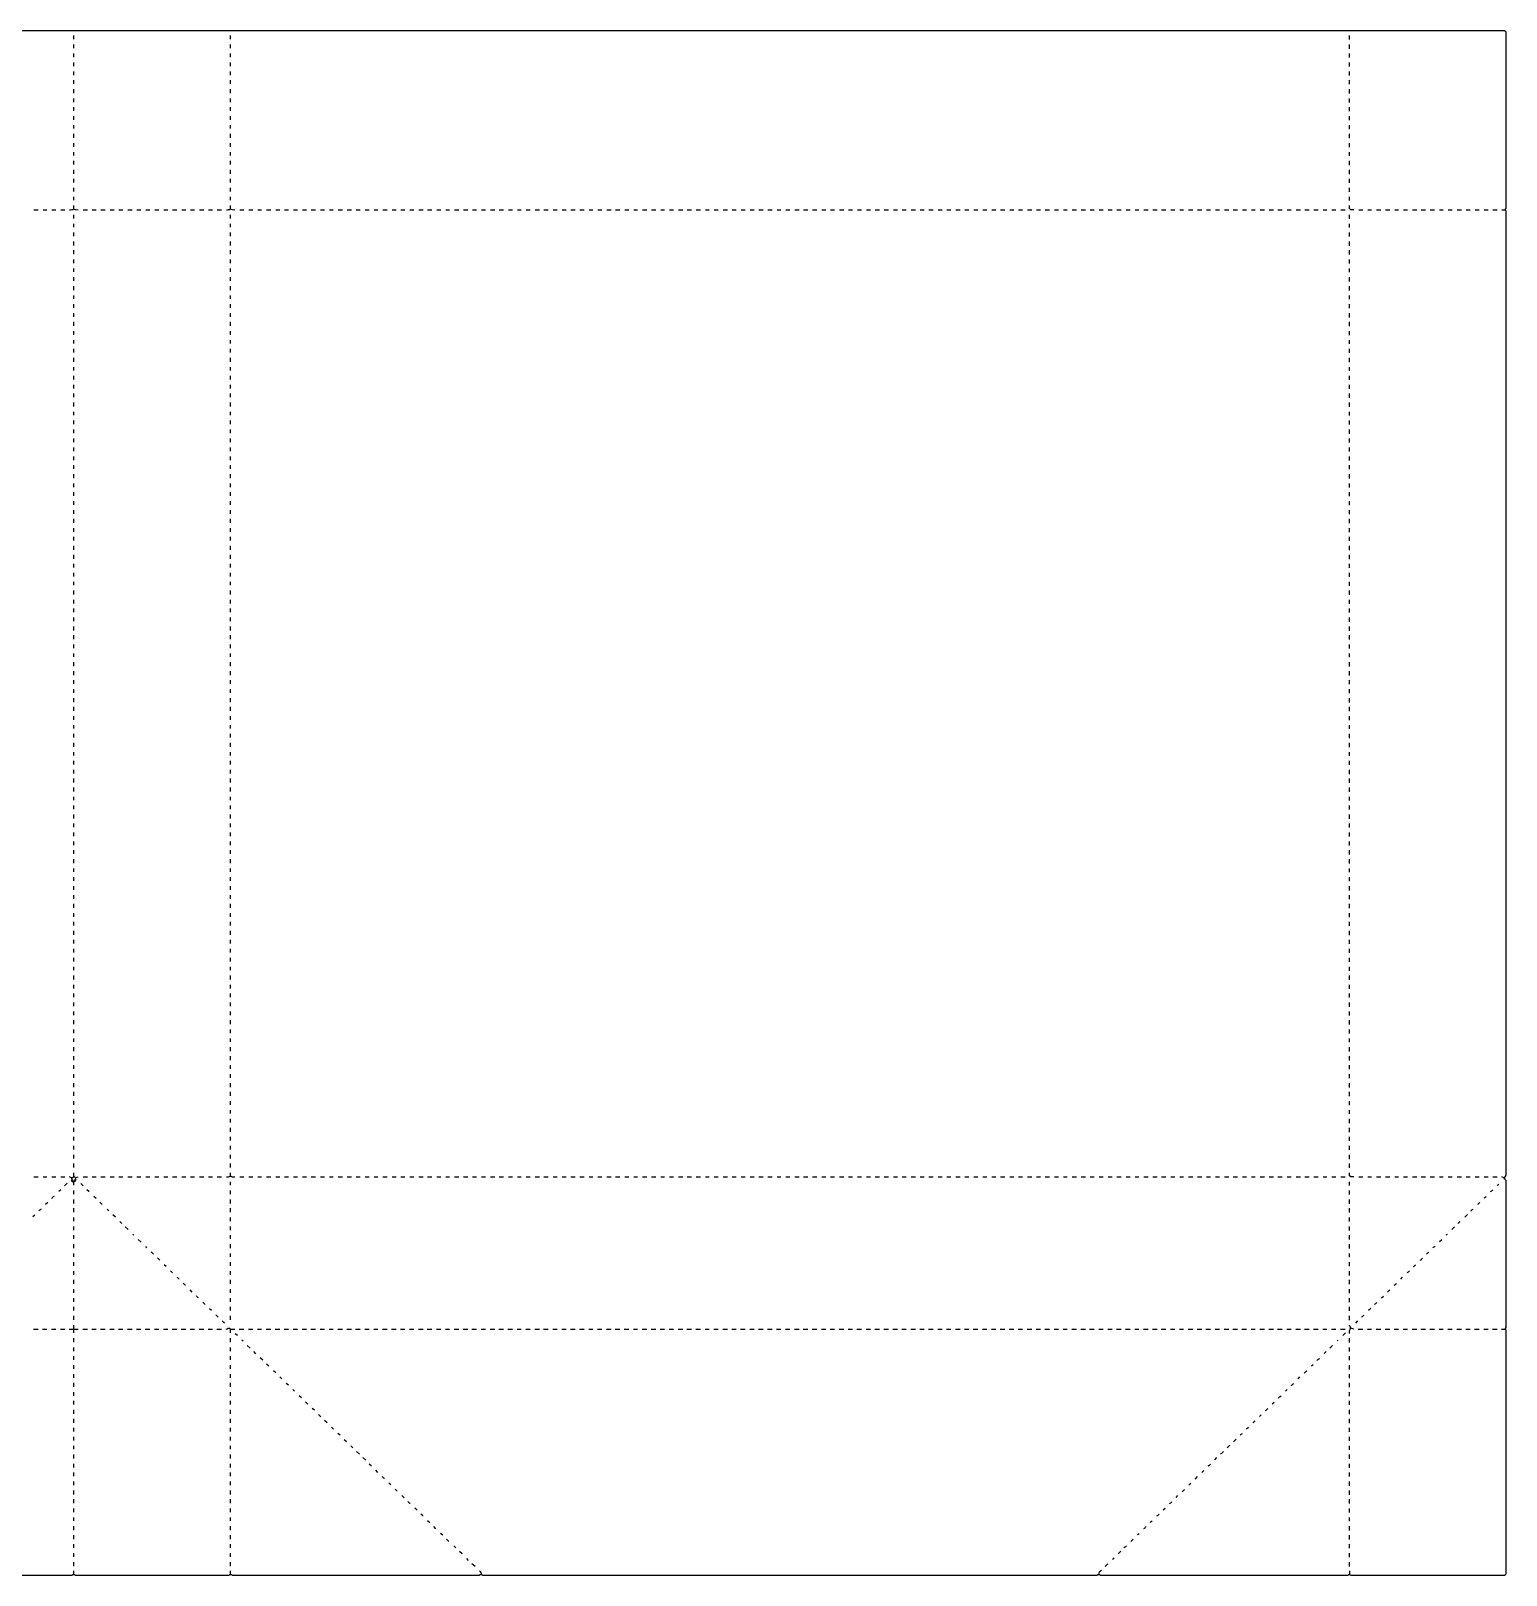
# Model space of a CAD drawing. Extents: x 898 to 8693, y 473 to 4548.
# Drawn here: x 4800 to 8693, y 473 to 4548 of the extents above; entities that cross this region are included whole.
import ezdxf

# ---------------------------------------------------------------- set-up
doc = ezdxf.new("R2010")
doc.units = 0
doc.layers.get('0').update_dxf_attribs({"linetype": 'CONTINUOUS'})

msp = doc.modelspace()

# ---------------------------------------------------------------- linework, layer by layer
at = {"color": 7, "linetype": 'CONTINUOUS'}
for points in [[(8687, 1518), (8689, 1520), (8689, 1521), (8693, 1528), (8693, 4072, -0.120666), (8691, 4076, -0.120666), (8693, 4080), (8693, 4545), (8689, 4548), (901, 4548)], [(4902, 4076, 0.137217), (4913, 4078), (4913.9, 4077.8), (4917, 4076.4), (4925, 4076)], [(5316, 4076, 0.137217), (5327, 4078), (5327.9, 4077.8), (5331.1, 4076.4), (5338, 4076)], [(4909, 1521, -0.126966), (4902, 1524)], [(4908, 1513), (4908, 1515), (4909, 1516, -0.265564), (4909, 1521), (4913, 1525), (4913, 1535)], [(5316, 1524, 0.137217), (5327, 1526), (5327.9, 1525.8), (5331.1, 1524.4), (5338, 1524)], [(8280, 484), (8280, 475), (8283, 473), (8689, 473), (8692.3, 475.9), (8693, 477), (8693, 1119), (8691.8, 1120.9), (8691, 1122, -0.120666), (8693, 1126), (8693, 1514), (8691.8, 1515.9, 0.095372), (8689, 1520)], [(8689, 1521, -0.126966), (8682, 1524)], [(4855, 1467, -0.071068), (4862, 1473)], [(8635, 1468, -0.083767), (8640, 1472)], [(8652, 1485, 0.108348), (8658, 1490)], [(8669, 1501, -0.083767), (8674, 1505)], [(4821, 1434, -0.071068), (4828, 1440)], [(8600, 1434, -0.087559), (8606, 1439)], [(8618, 1452, 0.108348), (8624, 1457)], [(8566, 1401, -0.087559), (8572, 1406)], [(8466, 1304, 0.108348), (8472, 1309)], [(8483, 1320, -0.087559), (8489, 1325)], [(8500, 1337, 0.108348), (8506, 1342)], [(8432, 1271, 0.108348), (8438, 1276)], [(8449, 1287, -0.087559), (8455, 1292)], [(8398, 1238, 0.108348), (8404, 1243)], [(5242, 1205, -0.183481), (5237, 1210)], [(8346, 1187, -0.087559), (8352, 1192)], [(8312, 1154, -0.087559), (8318, 1159)], [(5315, 1122, 0.085094), (5321, 1125), (5324, 1125), (5327, 1122), (5338, 1122)], [(8280, 1111, -0.211587), (8283, 1125), (8282.2, 1127.1, -0.079845), (8280, 1133)], [(8291, 1122), (8288.9, 1122.8, 0.079845), (8283, 1125)], [(8247, 1091, -0.184026), (8250, 1093)], [(8194, 1039, -0.071068), (8201, 1045)], [(8126, 973, -0.071068), (8133, 979)], [(8160, 1006, -0.071068), (8167, 1012)], [(8092, 940, -0.071068), (8099, 946)], [(8058, 907, -0.071068), (8065, 913)], [(8025, 875, -0.087559), (8031, 880)], [(7991, 842, -0.087559), (7997, 847)], [(7939, 792), (7941.1, 793.8, 0.071874), (7947, 799)], [(7907, 761, 0.108348), (7913, 766)], [(7838, 693, -0.071068), (7845, 699)], [(7805, 662, 0.108348), (7811, 667)], [(7754, 612, -0.083767), (7759, 616)], [(7771, 629, 0.108348), (7777, 634)], [(7720, 579, -0.083767), (7725, 583)], [(7737, 596, 0.108348), (7743, 601)], [(7685, 545, -0.087559), (7691, 550)], [(7654, 515, 0.150937), (7659, 519)], [(3838, 475, -0.120666), (3842, 473), (4496, 473, -0.120666), (4500, 475, -0.120666), (4504, 473), (4909, 473, -0.120666), (4913, 475, -0.120666), (4917, 473), (5323, 473, -0.120666), (5327, 475, -0.120666), (5331, 473), (5984, 473, -0.120666), (5988, 475)], [(5984, 484, -0.265463), (5988, 475, -0.120666), (5992, 473), (7614, 473, -0.120666), (7618, 475, -0.214512), (7625, 486)], [(7618, 475, -0.120666), (7622, 473), (8276, 473, -0.120666), (8280, 475)]]:
    msp.add_lwpolyline(points, format="xyb", dxfattribs=at)
for points in [[(4913, 4526), (4913, 4536)], [(5327, 4526), (5327, 4536)], [(8280, 4525), (8280, 4536)], [(4913, 4502), (4913, 4512)], [(4913, 4479), (4913, 4488)], [(5327, 4502), (5327, 4512)], [(5327, 4479), (5327, 4488)], [(8280, 4501), (8280, 4512)], [(8280, 4478), (8280, 4488)], [(4913, 4455), (4913, 4465)], [(5327, 4455), (5327, 4465)], [(8280, 4454), (8280, 4465)], [(4913, 4431), (4913, 4441)], [(4913, 4408), (4913, 4418)], [(5327, 4431), (5327, 4441)], [(5327, 4408), (5327, 4418)], [(8280, 4430), (8280, 4441)], [(8280, 4407), (8280, 4418)], [(4913, 4384), (4913, 4394)], [(4913, 4360), (4913, 4370)], [(5327, 4384), (5327, 4394)], [(5327, 4360), (5327, 4370)], [(8280, 4383), (8280, 4394)], [(8280, 4359), (8280, 4370)], [(4913, 4337), (4913, 4347)], [(4913, 4313), (4913, 4323)], [(5327, 4337), (5327, 4347)], [(5327, 4313), (5327, 4323)], [(8280, 4336), (8280, 4347)], [(8280, 4312), (8280, 4323)], [(4913, 4290), (4913, 4299)], [(5327, 4290), (5327, 4299)], [(8280, 4289), (8280, 4299)], [(4913, 4266), (4913, 4276)], [(4913, 4242), (4913, 4252)], [(5327, 4266), (5327, 4276)], [(5327, 4242), (5327, 4252)], [(8280, 4265), (8280, 4276)], [(8280, 4241), (8280, 4252)], [(4913, 4219), (4913, 4228)], [(4913, 4195), (4913, 4205)], [(5327, 4219), (5327, 4228)], [(5327, 4195), (5327, 4205)], [(8280, 4218), (8280, 4228)], [(8280, 4194), (8280, 4205)], [(4913, 4171), (4913, 4181)], [(4913, 4148), (4913, 4158)], [(5327, 4171), (5327, 4181)], [(5327, 4148), (5327, 4158)], [(8280, 4170), (8280, 4181)], [(8280, 4147), (8280, 4158)], [(4913, 4124), (4913, 4134)], [(5327, 4124), (5327, 4134)], [(8280, 4123), (8280, 4134)], [(4808, 4076), (4819, 4076)], [(4832, 4076), (4842, 4076)], [(4855, 4076), (4866, 4076)], [(4879, 4076), (4890, 4076)], [(4913, 4101), (4913, 4110)], [(4913, 4078), (4913, 4087)], [(4938, 4076), (4949, 4076)], [(4962, 4076), (4972, 4076)], [(4985, 4076), (4996, 4076)], [(5009, 4076), (5020, 4076)], [(5032, 4076), (5043, 4076)], [(5056, 4076), (5067, 4076)], [(5080, 4076), (5090, 4076)], [(5103, 4076), (5114, 4076)], [(5127, 4076), (5138, 4076)], [(5151, 4076), (5161, 4076)], [(5174, 4076), (5185, 4076)], [(5198, 4076), (5209, 4076)], [(5221, 4076), (5232, 4076)], [(5245, 4076), (5256, 4076)], [(5269, 4076), (5279, 4076)], [(5292, 4076), (5303, 4076)], [(5327, 4101), (5327, 4110)], [(5327, 4078), (5327, 4087)], [(5351, 4076), (5362, 4076)], [(5375, 4076), (5386, 4076)], [(5399, 4076), (5409, 4076)], [(5422, 4076), (5433, 4076)], [(5446, 4076), (5457, 4076)], [(5469, 4076), (5480, 4076)], [(5493, 4076), (5504, 4076)], [(5517, 4076), (5527, 4076)], [(5540, 4076), (5551, 4076)], [(5564, 4076), (5575, 4076)], [(5588, 4076), (5598, 4076)], [(5611, 4076), (5622, 4076)], [(5635, 4076), (5646, 4076)], [(5658, 4076), (5669, 4076)], [(5682, 4076), (5693, 4076)], [(5706, 4076), (5716, 4076)], [(5729, 4076), (5740, 4076)], [(5753, 4076), (5764, 4076)], [(5776, 4076), (5787, 4076)], [(5800, 4076), (5811, 4076)], [(5824, 4076), (5835, 4076)], [(5847, 4076), (5858, 4076)], [(5871, 4076), (5882, 4076)], [(5895, 4076), (5905, 4076)], [(5918, 4076), (5929, 4076)], [(5942, 4076), (5953, 4076)], [(5965, 4076), (5976, 4076)], [(5989, 4076), (6000, 4076)], [(6013, 4076), (6024, 4076)], [(6036, 4076), (6047, 4076)], [(6060, 4076), (6071, 4076)], [(6084, 4076), (6094, 4076)], [(6107, 4076), (6118, 4076)], [(6131, 4076), (6142, 4076)], [(6154, 4076), (6165, 4076)], [(6178, 4076), (6189, 4076)], [(6202, 4076), (6213, 4076)], [(6225, 4076), (6236, 4076)], [(6249, 4076), (6260, 4076)], [(6273, 4076), (6283, 4076)], [(6296, 4076), (6307, 4076)], [(6320, 4076), (6331, 4076)], [(6343, 4076), (6354, 4076)], [(6367, 4076), (6378, 4076)], [(6391, 4076), (6401, 4076)], [(6414, 4076), (6425, 4076)], [(6438, 4076), (6449, 4076)], [(6462, 4076), (6472, 4076)], [(6485, 4076), (6496, 4076)], [(6509, 4076), (6520, 4076)], [(6532, 4076), (6543, 4076)], [(6556, 4076), (6567, 4076)], [(6580, 4076), (6590, 4076)], [(6603, 4076), (6614, 4076)], [(6627, 4076), (6638, 4076)], [(6651, 4076), (6661, 4076)], [(6674, 4076), (6685, 4076)], [(6698, 4076), (6709, 4076)], [(6721, 4076), (6732, 4076)], [(6745, 4076), (6756, 4076)], [(6769, 4076), (6779, 4076)], [(6792, 4076), (6803, 4076)], [(6816, 4076), (6827, 4076)], [(6839, 4076), (6850, 4076)], [(6863, 4076), (6874, 4076)], [(6887, 4076), (6898, 4076)], [(6910, 4076), (6921, 4076)], [(6934, 4076), (6945, 4076)], [(6958, 4076), (6968, 4076)], [(6981, 4076), (6992, 4076)], [(7005, 4076), (7016, 4076)], [(7028, 4076), (7039, 4076)], [(7052, 4076), (7063, 4076)], [(7076, 4076), (7087, 4076)], [(7099, 4076), (7110, 4076)], [(7123, 4076), (7134, 4076)], [(7147, 4076), (7157, 4076)], [(7170, 4076), (7181, 4076)], [(7194, 4076), (7205, 4076)], [(7217, 4076), (7228, 4076)], [(7241, 4076), (7252, 4076)], [(7265, 4076), (7275, 4076)], [(7288, 4076), (7299, 4076)], [(7312, 4076), (7323, 4076)], [(7336, 4076), (7346, 4076)], [(7359, 4076), (7370, 4076)], [(7383, 4076), (7394, 4076)], [(7406, 4076), (7417, 4076)], [(7430, 4076), (7441, 4076)], [(7454, 4076), (7464, 4076)], [(7477, 4076), (7488, 4076)], [(7501, 4076), (7512, 4076)], [(7525, 4076), (7535, 4076)], [(7548, 4076), (7559, 4076)], [(7572, 4076), (7583, 4076)], [(7595, 4076), (7606, 4076)], [(7619, 4076), (7630, 4076)], [(7643, 4076), (7653, 4076)], [(7666, 4076), (7677, 4076)], [(7690, 4076), (7701, 4076)], [(7714, 4076), (7724, 4076)], [(7737, 4076), (7748, 4076)], [(7761, 4076), (7772, 4076)], [(7784, 4076), (7795, 4076)], [(7808, 4076), (7819, 4076)], [(7832, 4076), (7842, 4076)], [(7855, 4076), (7866, 4076)], [(7879, 4076), (7890, 4076)], [(7902, 4076), (7913, 4076)], [(7926, 4076), (7937, 4076)], [(7950, 4076), (7961, 4076)], [(7973, 4076), (7984, 4076)], [(7997, 4076), (8008, 4076)], [(8021, 4076), (8031, 4076)], [(8044, 4076), (8055, 4076)], [(8068, 4076), (8079, 4076)], [(8091, 4076), (8102, 4076)], [(8115, 4076), (8126, 4076)], [(8139, 4076), (8150, 4076)], [(8162, 4076), (8173, 4076)], [(8186, 4076), (8197, 4076)], [(8210, 4076), (8220, 4076)], [(8233, 4076), (8244, 4076)], [(8257, 4076), (8268, 4076)], [(8280, 4100), (8280, 4110)], [(8291, 4076), (8283, 4076), (8280, 4079), (8280, 4087)], [(8304, 4076), (8315, 4076)], [(8328, 4076), (8338, 4076)], [(8351, 4076), (8362, 4076)], [(8375, 4076), (8386, 4076)], [(8399, 4076), (8409, 4076)], [(8422, 4076), (8433, 4076)], [(8446, 4076), (8457, 4076)], [(8469, 4076), (8480, 4076)], [(8493, 4076), (8504, 4076)], [(8517, 4076), (8527, 4076)], [(8540, 4076), (8551, 4076)], [(8564, 4076), (8575, 4076)], [(8588, 4076), (8598, 4076)], [(8611, 4076), (8622, 4076)], [(8635, 4076), (8646, 4076)], [(8658, 4076), (8669, 4076)], [(8682, 4076), (8691, 4076)], [(4913, 4053), (4913, 4063)], [(4913, 4030), (4913, 4039)], [(5327, 4053), (5327, 4063)], [(5327, 4030), (5327, 4039)], [(8280, 4052), (8280, 4063)], [(8280, 4029), (8280, 4039)], [(4913, 4006), (4913, 4016)], [(5327, 4006), (5327, 4016)], [(8280, 4005), (8280, 4016)], [(4913, 3982), (4913, 3992)], [(4913, 3959), (4913, 3969)], [(5327, 3982), (5327, 3992)], [(5327, 3959), (5327, 3969)], [(8280, 3981), (8280, 3992)], [(8280, 3958), (8280, 3969)], [(4913, 3935), (4913, 3945)], [(4913, 3912), (4913, 3921)], [(5327, 3935), (5327, 3945)], [(5327, 3912), (5327, 3921)], [(8280, 3934), (8280, 3945)], [(8280, 3911), (8280, 3921)], [(4913, 3888), (4913, 3898)], [(4913, 3864), (4913, 3874)], [(5327, 3888), (5327, 3898)], [(5327, 3864), (5327, 3874)], [(8280, 3887), (8280, 3898)], [(8280, 3863), (8280, 3874)], [(4913, 3841), (4913, 3850)], [(5327, 3841), (5327, 3850)], [(8280, 3840), (8280, 3850)], [(4913, 3817), (4913, 3827)], [(4913, 3793), (4913, 3803)], [(5327, 3817), (5327, 3827)], [(5327, 3793), (5327, 3803)], [(8280, 3816), (8280, 3827)], [(8280, 3792), (8280, 3803)], [(4913, 3770), (4913, 3780)], [(4913, 3746), (4913, 3756)], [(5327, 3770), (5327, 3780)], [(5327, 3746), (5327, 3756)], [(8280, 3769), (8280, 3780)], [(8280, 3745), (8280, 3756)], [(4913, 3723), (4913, 3732)], [(4913, 3699), (4913, 3709)], [(5327, 3723), (5327, 3732)], [(5327, 3699), (5327, 3709)], [(8280, 3722), (8280, 3732)], [(8280, 3698), (8280, 3709)], [(4913, 3675), (4913, 3685)], [(5327, 3675), (5327, 3685)], [(8280, 3674), (8280, 3685)], [(4913, 3652), (4913, 3661)], [(4913, 3628), (4913, 3638)], [(5327, 3652), (5327, 3661)], [(5327, 3628), (5327, 3638)], [(8280, 3651), (8280, 3661)], [(8280, 3627), (8280, 3638)], [(4913, 3604), (4913, 3614)], [(4913, 3581), (4913, 3591)], [(5327, 3604), (5327, 3614)], [(5327, 3581), (5327, 3591)], [(8280, 3603), (8280, 3614)], [(8280, 3580), (8280, 3591)], [(4913, 3557), (4913, 3567)], [(5327, 3557), (5327, 3567)], [(8280, 3556), (8280, 3567)], [(4913, 3534), (4913, 3543)], [(4913, 3510), (4913, 3520)], [(5327, 3534), (5327, 3543)], [(5327, 3510), (5327, 3520)], [(8280, 3533), (8280, 3543)], [(8280, 3509), (8280, 3520)], [(4913, 3486), (4913, 3496)], [(4913, 3463), (4913, 3472)], [(5327, 3486), (5327, 3496)], [(5327, 3463), (5327, 3472)], [(8280, 3485), (8280, 3496)], [(8280, 3462), (8280, 3472)], [(4913, 3439), (4913, 3449)], [(4913, 3415), (4913, 3425)], [(5327, 3439), (5327, 3449)], [(5327, 3415), (5327, 3425)], [(8280, 3438), (8280, 3449)], [(8280, 3414), (8280, 3425)], [(4913, 3392), (4913, 3402)], [(5327, 3392), (5327, 3402)], [(8280, 3391), (8280, 3402)], [(4913, 3368), (4913, 3378)], [(4913, 3344), (4913, 3354)], [(5327, 3368), (5327, 3378)], [(5327, 3344), (5327, 3354)], [(8280, 3367), (8280, 3378)], [(8280, 3343), (8280, 3354)], [(4913, 3321), (4913, 3331)], [(4913, 3297), (4913, 3307)], [(5327, 3321), (5327, 3331)], [(5327, 3297), (5327, 3307)], [(8280, 3320), (8280, 3331)], [(8280, 3296), (8280, 3307)], [(4913, 3274), (4913, 3283)], [(5327, 3274), (5327, 3283)], [(8280, 3273), (8280, 3283)], [(4913, 3250), (4913, 3260)], [(4913, 3226), (4913, 3236)], [(5327, 3250), (5327, 3260)], [(5327, 3226), (5327, 3236)], [(8280, 3249), (8280, 3260)], [(8280, 3225), (8280, 3236)], [(4913, 3203), (4913, 3213)], [(4913, 3179), (4913, 3189)], [(5327, 3203), (5327, 3213)], [(5327, 3179), (5327, 3189)], [(8280, 3202), (8280, 3213)], [(8280, 3178), (8280, 3189)], [(4913, 3155), (4913, 3165)], [(4913, 3132), (4913, 3142)], [(5327, 3155), (5327, 3165)], [(5327, 3132), (5327, 3142)], [(8280, 3154), (8280, 3165)], [(8280, 3131), (8280, 3142)], [(4913, 3108), (4913, 3118)], [(5327, 3108), (5327, 3118)], [(8280, 3107), (8280, 3118)], [(4913, 3085), (4913, 3094)], [(4913, 3061), (4913, 3071)], [(5327, 3085), (5327, 3094)], [(5327, 3061), (5327, 3071)], [(8280, 3084), (8280, 3094)], [(8280, 3060), (8280, 3071)], [(4913, 3037), (4913, 3047)], [(4913, 3014), (4913, 3024)], [(5327, 3037), (5327, 3047)], [(5327, 3014), (5327, 3024)], [(8280, 3036), (8280, 3047)], [(8280, 3013), (8280, 3024)], [(4913, 2990), (4913, 3000)], [(4913, 2966), (4913, 2976)], [(5327, 2990), (5327, 3000)], [(5327, 2966), (5327, 2976)], [(8280, 2989), (8280, 3000)], [(8280, 2965), (8280, 2976)], [(4913, 2943), (4913, 2953)], [(5327, 2943), (5327, 2953)], [(8280, 2942), (8280, 2953)], [(4913, 2919), (4913, 2929)], [(4913, 2896), (4913, 2905)], [(5327, 2919), (5327, 2929)], [(5327, 2896), (5327, 2905)], [(8280, 2918), (8280, 2929)], [(8280, 2895), (8280, 2905)], [(4913, 2872), (4913, 2882)], [(4913, 2848), (4913, 2858)], [(5327, 2872), (5327, 2882)], [(5327, 2848), (5327, 2858)], [(8280, 2871), (8280, 2882)], [(8280, 2847), (8280, 2858)], [(4913, 2825), (4913, 2835)], [(5327, 2825), (5327, 2835)], [(8280, 2824), (8280, 2835)], [(4913, 2801), (4913, 2811)], [(4913, 2777), (4913, 2787)], [(5327, 2801), (5327, 2811)], [(5327, 2777), (5327, 2787)], [(8280, 2800), (8280, 2811)], [(8280, 2776), (8280, 2787)], [(4913, 2754), (4913, 2764)], [(4913, 2730), (4913, 2740)], [(5327, 2754), (5327, 2764)], [(5327, 2730), (5327, 2740)], [(8280, 2753), (8280, 2764)], [(8280, 2729), (8280, 2740)], [(4913, 2707), (4913, 2716)], [(4913, 2683), (4913, 2693)], [(5327, 2707), (5327, 2716)], [(5327, 2683), (5327, 2693)], [(8280, 2706), (8280, 2716)], [(8280, 2682), (8280, 2693)], [(4913, 2659), (4913, 2669)], [(5327, 2659), (5327, 2669)], [(8280, 2658), (8280, 2669)], [(4913, 2636), (4913, 2645)], [(4913, 2612), (4913, 2622)], [(5327, 2636), (5327, 2645)], [(5327, 2612), (5327, 2622)], [(8280, 2635), (8280, 2645)], [(8280, 2611), (8280, 2622)], [(4913, 2588), (4913, 2598)], [(4913, 2565), (4913, 2575)], [(5327, 2588), (5327, 2598)], [(5327, 2565), (5327, 2575)], [(8280, 2587), (8280, 2598)], [(8280, 2564), (8280, 2575)], [(4913, 2541), (4913, 2551)], [(4913, 2518), (4913, 2527)], [(5327, 2541), (5327, 2551)], [(5327, 2518), (5327, 2527)], [(8280, 2540), (8280, 2551)], [(8280, 2517), (8280, 2527)], [(4913, 2494), (4913, 2504)], [(5327, 2494), (5327, 2504)], [(8280, 2493), (8280, 2504)], [(4913, 2470), (4913, 2480)], [(4913, 2447), (4913, 2456)], [(5327, 2470), (5327, 2480)], [(5327, 2447), (5327, 2456)], [(8280, 2469), (8280, 2480)], [(8280, 2446), (8280, 2456)], [(4913, 2423), (4913, 2433)], [(4913, 2399), (4913, 2409)], [(5327, 2423), (5327, 2433)], [(5327, 2399), (5327, 2409)], [(8280, 2422), (8280, 2433)], [(8280, 2398), (8280, 2409)], [(4913, 2376), (4913, 2386)], [(5327, 2376), (5327, 2386)], [(8280, 2375), (8280, 2386)], [(4913, 2352), (4913, 2362)], [(4913, 2329), (4913, 2338)], [(5327, 2352), (5327, 2362)], [(5327, 2329), (5327, 2338)], [(8280, 2351), (8280, 2362)], [(8280, 2328), (8280, 2338)], [(4913, 2305), (4913, 2315)], [(4913, 2281), (4913, 2291)], [(5327, 2305), (5327, 2315)], [(5327, 2281), (5327, 2291)], [(8280, 2304), (8280, 2315)], [(8280, 2280), (8280, 2291)], [(4913, 2258), (4913, 2267)], [(4913, 2234), (4913, 2244)], [(5327, 2258), (5327, 2267)], [(5327, 2234), (5327, 2244)], [(8280, 2257), (8280, 2267)], [(8280, 2233), (8280, 2244)], [(4913, 2210), (4913, 2220)], [(5327, 2210), (5327, 2220)], [(8280, 2209), (8280, 2220)], [(4913, 2187), (4913, 2197)], [(4913, 2163), (4913, 2173)], [(5327, 2187), (5327, 2197)], [(5327, 2163), (5327, 2173)], [(8280, 2186), (8280, 2197)], [(8280, 2162), (8280, 2173)], [(4913, 2140), (4913, 2149)], [(4913, 2116), (4913, 2126)], [(5327, 2140), (5327, 2149)], [(5327, 2116), (5327, 2126)], [(8280, 2139), (8280, 2149)], [(8280, 2115), (8280, 2126)], [(4913, 2092), (4913, 2102)], [(5327, 2092), (5327, 2102)], [(8280, 2091), (8280, 2102)], [(4913, 2069), (4913, 2078)], [(4913, 2045), (4913, 2055)], [(5327, 2069), (5327, 2078)], [(5327, 2045), (5327, 2055)], [(8280, 2068), (8280, 2078)], [(8280, 2044), (8280, 2055)], [(4913, 2021), (4913, 2031)], [(4913, 1998), (4913, 2008)], [(5327, 2021), (5327, 2031)], [(5327, 1998), (5327, 2008)], [(8280, 2020), (8280, 2031)], [(8280, 1997), (8280, 2008)], [(4913, 1974), (4913, 1984)], [(4913, 1951), (4913, 1960)], [(5327, 1974), (5327, 1984)], [(5327, 1951), (5327, 1960)], [(8280, 1973), (8280, 1984)], [(8280, 1950), (8280, 1960)], [(4913, 1927), (4913, 1937)], [(5327, 1927), (5327, 1937)], [(8280, 1926), (8280, 1937)], [(4913, 1903), (4913, 1913)], [(4913, 1880), (4913, 1889)], [(5327, 1903), (5327, 1913)], [(5327, 1880), (5327, 1889)], [(8280, 1902), (8280, 1913)], [(8280, 1879), (8280, 1889)], [(4913, 1856), (4913, 1866)], [(4913, 1832), (4913, 1842)], [(5327, 1856), (5327, 1866)], [(5327, 1832), (5327, 1842)], [(8280, 1855), (8280, 1866)], [(8280, 1831), (8280, 1842)], [(4913, 1809), (4913, 1819)], [(4913, 1785), (4913, 1795)], [(5327, 1809), (5327, 1819)], [(5327, 1785), (5327, 1795)], [(8280, 1808), (8280, 1819)], [(8280, 1784), (8280, 1795)], [(4913, 1761), (4913, 1771)], [(5327, 1761), (5327, 1771)], [(8280, 1760), (8280, 1771)], [(4913, 1738), (4913, 1748)], [(4913, 1714), (4913, 1724)], [(5327, 1738), (5327, 1748)], [(5327, 1714), (5327, 1724)], [(8280, 1737), (8280, 1748)], [(8280, 1713), (8280, 1724)], [(4913, 1691), (4913, 1700)], [(4913, 1667), (4913, 1677)], [(5327, 1691), (5327, 1700)], [(5327, 1667), (5327, 1677)], [(8280, 1690), (8280, 1700)], [(8280, 1666), (8280, 1677)], [(4913, 1643), (4913, 1653)], [(5327, 1643), (5327, 1653)], [(8280, 1642), (8280, 1653)], [(4913, 1620), (4913, 1630)], [(4913, 1596), (4913, 1606)], [(5327, 1620), (5327, 1630)], [(5327, 1596), (5327, 1606)], [(8280, 1619), (8280, 1630)], [(8280, 1595), (8280, 1606)], [(4913, 1572), (4913, 1582)], [(4913, 1549), (4913, 1559)], [(5327, 1572), (5327, 1582)], [(5327, 1549), (5327, 1559)], [(8280, 1571), (8280, 1582)], [(8280, 1548), (8280, 1559)], [(4808, 1524), (4819, 1524)], [(4832, 1524), (4842, 1524)], [(4855, 1524), (4866, 1524)], [(4879, 1524), (4890, 1524)], [(4910, 1511), (4912, 1512)], [(4918, 1521), (4925, 1524)], [(4938, 1524), (4949, 1524)], [(4962, 1524), (4972, 1524)], [(4985, 1524), (4996, 1524)], [(5009, 1524), (5020, 1524)], [(5032, 1524), (5043, 1524)], [(5056, 1524), (5067, 1524)], [(5080, 1524), (5090, 1524)], [(5103, 1524), (5114, 1524)], [(5127, 1524), (5138, 1524)], [(5151, 1524), (5161, 1524)], [(5174, 1524), (5185, 1524)], [(5198, 1524), (5209, 1524)], [(5221, 1524), (5232, 1524)], [(5245, 1524), (5256, 1524)], [(5269, 1524), (5279, 1524)], [(5292, 1524), (5303, 1524)], [(5327, 1526), (5327, 1535)], [(5327, 1502), (5327, 1511)], [(5351, 1524), (5362, 1524)], [(5375, 1524), (5386, 1524)], [(5399, 1524), (5409, 1524)], [(5422, 1524), (5433, 1524)], [(5446, 1524), (5457, 1524)], [(5469, 1524), (5480, 1524)], [(5493, 1524), (5504, 1524)], [(5517, 1524), (5527, 1524)], [(5540, 1524), (5551, 1524)], [(5564, 1524), (5575, 1524)], [(5588, 1524), (5598, 1524)], [(5611, 1524), (5622, 1524)], [(5635, 1524), (5646, 1524)], [(5658, 1524), (5669, 1524)], [(5682, 1524), (5693, 1524)], [(5706, 1524), (5716, 1524)], [(5729, 1524), (5740, 1524)], [(5753, 1524), (5764, 1524)], [(5776, 1524), (5787, 1524)], [(5800, 1524), (5811, 1524)], [(5824, 1524), (5835, 1524)], [(5847, 1524), (5858, 1524)], [(5871, 1524), (5882, 1524)], [(5895, 1524), (5905, 1524)], [(5918, 1524), (5929, 1524)], [(5942, 1524), (5953, 1524)], [(5965, 1524), (5976, 1524)], [(5989, 1524), (6000, 1524)], [(6013, 1524), (6024, 1524)], [(6036, 1524), (6047, 1524)], [(6060, 1524), (6071, 1524)], [(6084, 1524), (6094, 1524)], [(6107, 1524), (6118, 1524)], [(6131, 1524), (6142, 1524)], [(6154, 1524), (6165, 1524)], [(6178, 1524), (6189, 1524)], [(6202, 1524), (6213, 1524)], [(6225, 1524), (6236, 1524)], [(6249, 1524), (6260, 1524)], [(6273, 1524), (6283, 1524)], [(6296, 1524), (6307, 1524)], [(6320, 1524), (6331, 1524)], [(6343, 1524), (6354, 1524)], [(6367, 1524), (6378, 1524)], [(6391, 1524), (6401, 1524)], [(6414, 1524), (6425, 1524)], [(6438, 1524), (6449, 1524)], [(6462, 1524), (6472, 1524)], [(6485, 1524), (6496, 1524)], [(6509, 1524), (6520, 1524)], [(6532, 1524), (6543, 1524)], [(6556, 1524), (6567, 1524)], [(6580, 1524), (6590, 1524)], [(6603, 1524), (6614, 1524)], [(6627, 1524), (6638, 1524)], [(6651, 1524), (6661, 1524)], [(6674, 1524), (6685, 1524)], [(6698, 1524), (6709, 1524)], [(6721, 1524), (6732, 1524)], [(6745, 1524), (6756, 1524)], [(6769, 1524), (6779, 1524)], [(6792, 1524), (6803, 1524)], [(6816, 1524), (6827, 1524)], [(6839, 1524), (6850, 1524)], [(6863, 1524), (6874, 1524)], [(6887, 1524), (6898, 1524)], [(6910, 1524), (6921, 1524)], [(6934, 1524), (6945, 1524)], [(6958, 1524), (6968, 1524)], [(6981, 1524), (6992, 1524)], [(7005, 1524), (7016, 1524)], [(7028, 1524), (7039, 1524)], [(7052, 1524), (7063, 1524)], [(7076, 1524), (7087, 1524)], [(7099, 1524), (7110, 1524)], [(7123, 1524), (7134, 1524)], [(7147, 1524), (7157, 1524)], [(7170, 1524), (7181, 1524)], [(7194, 1524), (7205, 1524)], [(7217, 1524), (7228, 1524)], [(7241, 1524), (7252, 1524)], [(7265, 1524), (7275, 1524)], [(7288, 1524), (7299, 1524)], [(7312, 1524), (7323, 1524)], [(7336, 1524), (7346, 1524)], [(7359, 1524), (7370, 1524)], [(7383, 1524), (7394, 1524)], [(7406, 1524), (7417, 1524)], [(7430, 1524), (7441, 1524)], [(7454, 1524), (7464, 1524)], [(7477, 1524), (7488, 1524)], [(7501, 1524), (7512, 1524)], [(7525, 1524), (7535, 1524)], [(7548, 1524), (7559, 1524)], [(7572, 1524), (7583, 1524)], [(7595, 1524), (7606, 1524)], [(7619, 1524), (7630, 1524)], [(7643, 1524), (7653, 1524)], [(7666, 1524), (7677, 1524)], [(7690, 1524), (7701, 1524)], [(7714, 1524), (7724, 1524)], [(7737, 1524), (7748, 1524)], [(7761, 1524), (7772, 1524)], [(7784, 1524), (7795, 1524)], [(7808, 1524), (7819, 1524)], [(7832, 1524), (7842, 1524)], [(7855, 1524), (7866, 1524)], [(7879, 1524), (7890, 1524)], [(7902, 1524), (7913, 1524)], [(7926, 1524), (7937, 1524)], [(7950, 1524), (7961, 1524)], [(7973, 1524), (7984, 1524)], [(7997, 1524), (8008, 1524)], [(8021, 1524), (8031, 1524)], [(8044, 1524), (8055, 1524)], [(8068, 1524), (8079, 1524)], [(8091, 1524), (8102, 1524)], [(8115, 1524), (8126, 1524)], [(8139, 1524), (8150, 1524)], [(8162, 1524), (8173, 1524)], [(8186, 1524), (8197, 1524)], [(8210, 1524), (8220, 1524)], [(8233, 1524), (8244, 1524)], [(8257, 1524), (8268, 1524)], [(8291, 1524), (8283, 1524), (8280, 1527), (8280, 1535)], [(8280, 1501), (8280, 1511)], [(8304, 1524), (8315, 1524)], [(8328, 1524), (8338, 1524)], [(8351, 1524), (8362, 1524)], [(8375, 1524), (8386, 1524)], [(8399, 1524), (8409, 1524)], [(8422, 1524), (8433, 1524)], [(8446, 1524), (8457, 1524)], [(8469, 1524), (8480, 1524)], [(8493, 1524), (8504, 1524)], [(8517, 1524), (8527, 1524)], [(8540, 1524), (8551, 1524)], [(8564, 1524), (8575, 1524)], [(8588, 1524), (8598, 1524)], [(8611, 1524), (8622, 1524)], [(8635, 1524), (8646, 1524)], [(8658, 1524), (8669, 1524)], [(4874, 1486), (4879, 1491)], [(4889, 1500), (4896, 1507)], [(4913, 1478), (4913, 1488)], [(4938, 1500), (4932, 1506)], [(4954, 1485), (4953, 1485), (4948, 1490)], [(4972, 1467), (4966, 1472)], [(5327, 1478), (5327, 1488)], [(8280, 1477), (8280, 1488)], [(4839, 1452), (4845, 1457)], [(4913, 1454), (4913, 1464)], [(4913, 1431), (4913, 1441)], [(4988, 1452), (4987, 1452), (4982, 1457)], [(5006, 1434), (5001, 1439)], [(5327, 1454), (5327, 1464)], [(5327, 1431), (5327, 1441)], [(8280, 1453), (8280, 1464)], [(8280, 1430), (8280, 1441)], [(4805, 1419), (4810, 1424)], [(4913, 1407), (4913, 1417)], [(4913, 1383), (4913, 1393)], [(5023, 1418), (5016, 1424)], [(5040, 1401), (5035, 1406)], [(5057, 1385), (5049, 1392)], [(5327, 1407), (5327, 1417)], [(5327, 1383), (5327, 1393)], [(8280, 1406), (8280, 1417)], [(8280, 1382), (8280, 1393)], [(8550, 1385), (8557, 1392)], [(8584, 1418), (8591, 1425)], [(4913, 1360), (4913, 1370)], [(4913, 1336), (4913, 1346)], [(5072, 1370), (5069, 1373)], [(5091, 1352), (5083, 1359)], [(5327, 1360), (5327, 1370)], [(5327, 1336), (5327, 1346)], [(8280, 1359), (8280, 1370)], [(8280, 1335), (8280, 1346)], [(8517, 1353), (8523, 1359)], [(8535, 1371), (8538, 1373)], [(4913, 1313), (4913, 1322)], [(5106, 1337), (5103, 1340)], [(5124, 1320), (5117, 1326)], [(5140, 1304), (5134, 1310)], [(5327, 1313), (5327, 1322)], [(8280, 1312), (8280, 1322)], [(4913, 1289), (4913, 1299)], [(4913, 1265), (4913, 1275)], [(5157, 1287), (5152, 1292)], [(5174, 1271), (5168, 1276)], [(5327, 1289), (5327, 1299)], [(5327, 1265), (5327, 1275)], [(8280, 1288), (8280, 1299)], [(8280, 1264), (8280, 1275)], [(4913, 1242), (4913, 1252)], [(4913, 1218), (4913, 1228)], [(5191, 1254), (5186, 1259)], [(5208, 1238), (5207, 1238), (5202, 1243)], [(5226, 1220), (5220, 1226)], [(5327, 1242), (5327, 1252)], [(5327, 1218), (5327, 1228)], [(8280, 1241), (8280, 1252)], [(8280, 1217), (8280, 1228)], [(8380, 1220), (8386, 1226)], [(8415, 1254), (8420, 1259)], [(4913, 1194), (4913, 1204)], [(5260, 1187), (5254, 1193)], [(5327, 1194), (5327, 1204)], [(8280, 1193), (8280, 1204)], [(8364, 1205), (8369, 1209)], [(4913, 1171), (4913, 1181)], [(4913, 1147), (4913, 1157)], [(5277, 1171), (5271, 1176)], [(5294, 1154), (5289, 1159), (5288, 1159)], [(5311, 1138), (5305, 1143)], [(5327, 1171), (5327, 1181)], [(5327, 1147), (5327, 1157)], [(8280, 1170), (8280, 1181)], [(8280, 1146), (8280, 1157)], [(8296, 1138), (8302, 1144)], [(8330, 1172), (8336, 1177)], [(4807, 1122), (4819, 1122)], [(4831, 1122), (4842, 1122)], [(4854, 1122), (4866, 1122)], [(4878, 1122), (4890, 1122)], [(4901, 1122), (4913, 1122), (4925, 1122)], [(4913, 1112), (4913, 1122), (4913, 1133)], [(4937, 1122), (4949, 1122)], [(4961, 1122), (4972, 1122)], [(4984, 1122), (4996, 1122)], [(5008, 1122), (5020, 1122)], [(5031, 1122), (5043, 1122)], [(5055, 1122), (5067, 1122)], [(5079, 1122), (5090, 1122)], [(5102, 1122), (5114, 1122)], [(5126, 1122), (5138, 1122)], [(5150, 1122), (5161, 1122)], [(5173, 1122), (5185, 1122)], [(5197, 1122), (5209, 1122)], [(5220, 1122), (5232, 1122)], [(5244, 1122), (5256, 1122)], [(5268, 1122), (5279, 1122)], [(5291, 1122), (5303, 1122)], [(5327, 1112), (5327, 1122)], [(5345, 1105), (5339, 1110)], [(5350, 1122), (5362, 1122)], [(5374, 1122), (5386, 1122)], [(5398, 1122), (5409, 1122)], [(5421, 1122), (5433, 1122)], [(5445, 1122), (5457, 1122)], [(5468, 1122), (5480, 1122)], [(5492, 1122), (5504, 1122)], [(5516, 1122), (5527, 1122)], [(5539, 1122), (5551, 1122)], [(5563, 1122), (5575, 1122)], [(5587, 1122), (5598, 1122)], [(5610, 1122), (5622, 1122)], [(5634, 1122), (5646, 1122)], [(5657, 1122), (5669, 1122)], [(5681, 1122), (5693, 1122)], [(5705, 1122), (5716, 1122)], [(5728, 1122), (5740, 1122)], [(5752, 1122), (5764, 1122)], [(5775, 1122), (5787, 1122)], [(5799, 1122), (5811, 1122)], [(5823, 1122), (5835, 1122)], [(5846, 1122), (5858, 1122)], [(5870, 1122), (5882, 1122)], [(5894, 1122), (5905, 1122)], [(5917, 1122), (5929, 1122)], [(5941, 1122), (5953, 1122)], [(5964, 1122), (5976, 1122)], [(5988, 1122), (6000, 1122)], [(6012, 1122), (6024, 1122)], [(6035, 1122), (6047, 1122)], [(6059, 1122), (6071, 1122)], [(6083, 1122), (6094, 1122)], [(6106, 1122), (6118, 1122)], [(6130, 1122), (6142, 1122)], [(6153, 1122), (6165, 1122)], [(6177, 1122), (6189, 1122)], [(6201, 1122), (6213, 1122)], [(6224, 1122), (6236, 1122)], [(6248, 1122), (6260, 1122)], [(6272, 1122), (6283, 1122)], [(6295, 1122), (6307, 1122)], [(6319, 1122), (6331, 1122)], [(6342, 1122), (6354, 1122)], [(6366, 1122), (6378, 1122)], [(6390, 1122), (6401, 1122)], [(6413, 1122), (6425, 1122)], [(6437, 1122), (6449, 1122)], [(6461, 1122), (6472, 1122)], [(6484, 1122), (6496, 1122)], [(6508, 1122), (6520, 1122)], [(6531, 1122), (6543, 1122)], [(6555, 1122), (6567, 1122)], [(6579, 1122), (6590, 1122)], [(6602, 1122), (6614, 1122)], [(6626, 1122), (6638, 1122)], [(6650, 1122), (6661, 1122)], [(6673, 1122), (6685, 1122)], [(6697, 1122), (6709, 1122)], [(6720, 1122), (6732, 1122)], [(6744, 1122), (6756, 1122)], [(6768, 1122), (6779, 1122)], [(6791, 1122), (6803, 1122)], [(6815, 1122), (6827, 1122)], [(6838, 1122), (6850, 1122)], [(6862, 1122), (6874, 1122)], [(6886, 1122), (6898, 1122)], [(6909, 1122), (6921, 1122)], [(6933, 1122), (6945, 1122)], [(6957, 1122), (6968, 1122)], [(6980, 1122), (6992, 1122)], [(7004, 1122), (7016, 1122)], [(7027, 1122), (7039, 1122)], [(7051, 1122), (7063, 1122)], [(7075, 1122), (7087, 1122)], [(7098, 1122), (7110, 1122)], [(7122, 1122), (7134, 1122)], [(7146, 1122), (7157, 1122)], [(7169, 1122), (7181, 1122)], [(7193, 1122), (7205, 1122)], [(7216, 1122), (7228, 1122)], [(7240, 1122), (7252, 1122)], [(7264, 1122), (7275, 1122)], [(7287, 1122), (7299, 1122)], [(7311, 1122), (7323, 1122)], [(7335, 1122), (7346, 1122)], [(7358, 1122), (7370, 1122)], [(7382, 1122), (7394, 1122)], [(7405, 1122), (7417, 1122)], [(7429, 1122), (7441, 1122)], [(7453, 1122), (7464, 1122)], [(7476, 1122), (7488, 1122)], [(7500, 1122), (7512, 1122)], [(7524, 1122), (7535, 1122)], [(7547, 1122), (7559, 1122)], [(7571, 1122), (7583, 1122)], [(7594, 1122), (7606, 1122)], [(7618, 1122), (7630, 1122)], [(7642, 1122), (7653, 1122)], [(7665, 1122), (7677, 1122)], [(7689, 1122), (7701, 1122)], [(7713, 1122), (7724, 1122)], [(7736, 1122), (7748, 1122)], [(7760, 1122), (7772, 1122)], [(7783, 1122), (7795, 1122)], [(7807, 1122), (7819, 1122)], [(7831, 1122), (7842, 1122)], [(7854, 1122), (7866, 1122)], [(7878, 1122), (7890, 1122)], [(7901, 1122), (7913, 1122)], [(7925, 1122), (7937, 1122)], [(7949, 1122), (7961, 1122)], [(7972, 1122), (7984, 1122)], [(7996, 1122), (8008, 1122)], [(8020, 1122), (8031, 1122)], [(8043, 1122), (8055, 1122)], [(8067, 1122), (8079, 1122)], [(8090, 1122), (8102, 1122)], [(8114, 1122), (8126, 1122)], [(8138, 1122), (8150, 1122)], [(8161, 1122), (8173, 1122)], [(8185, 1122), (8197, 1122)], [(8209, 1122), (8220, 1122)], [(8232, 1122), (8244, 1122)], [(8256, 1122), (8268, 1122)], [(8262, 1105), (8269, 1112)], [(8303, 1122), (8315, 1122)], [(8327, 1122), (8338, 1122)], [(8350, 1122), (8362, 1122)], [(8374, 1122), (8386, 1122)], [(8398, 1122), (8409, 1122)], [(8421, 1122), (8433, 1122)], [(8445, 1122), (8457, 1122)], [(8468, 1122), (8480, 1122)], [(8492, 1122), (8504, 1122)], [(8516, 1122), (8527, 1122)], [(8539, 1122), (8551, 1122)], [(8563, 1122), (8575, 1122)], [(8587, 1122), (8598, 1122)], [(8610, 1122), (8622, 1122)], [(8634, 1122), (8646, 1122)], [(8657, 1122), (8669, 1122)], [(8681, 1122), (8691, 1122)], [(4913, 1088), (4913, 1098)], [(4913, 1064), (4913, 1074)], [(5327, 1088), (5327, 1098)], [(5327, 1064), (5327, 1074)], [(5360, 1090), (5357, 1093)], [(5379, 1072), (5371, 1079)], [(5394, 1057), (5388, 1063)], [(8213, 1058), (8218, 1063)], [(8228, 1072), (8235, 1079)], [(8280, 1087), (8280, 1098)], [(8280, 1063), (8280, 1074)], [(4913, 1041), (4913, 1051)], [(4913, 1017), (4913, 1027)], [(5327, 1041), (5327, 1051)], [(5327, 1017), (5327, 1027)], [(5412, 1040), (5405, 1046)], [(5428, 1024), (5422, 1030)], [(8179, 1025), (8184, 1029)], [(8280, 1040), (8280, 1051)], [(8280, 1016), (8280, 1027)], [(4913, 994), (4913, 1003)], [(4913, 970), (4913, 980)], [(5327, 994), (5327, 1003)], [(5327, 970), (5327, 980)], [(5446, 1007), (5440, 1012)], [(5462, 991), (5457, 996)], [(5480, 974), (5474, 979)], [(8144, 991), (8149, 996)], [(8280, 993), (8280, 1003)], [(8280, 969), (8280, 980)], [(4913, 946), (4913, 956)], [(5327, 946), (5327, 956)], [(5496, 958), (5491, 963)], [(5514, 941), (5508, 946)], [(8111, 958), (8115, 963)], [(8280, 945), (8280, 956)], [(4913, 923), (4913, 933)], [(4913, 899), (4913, 909)], [(5327, 923), (5327, 933)], [(5327, 899), (5327, 909)], [(5531, 924), (5525, 930)], [(5548, 908), (5542, 913)], [(5565, 891), (5559, 897)], [(8076, 925), (8081, 929)], [(8280, 922), (8280, 933)], [(8280, 898), (8280, 909)], [(4913, 875), (4913, 885)], [(4913, 852), (4913, 862)], [(5327, 875), (5327, 885)], [(5327, 852), (5327, 862)], [(5582, 875), (5575, 881)], [(5599, 858), (5593, 863)], [(8008, 859), (8013, 863)], [(8042, 892), (8047, 896)], [(8280, 874), (8280, 885)], [(8280, 851), (8280, 862)], [(4913, 828), (4913, 838)], [(5327, 828), (5327, 838)], [(5616, 842), (5610, 847)], [(5633, 825), (5627, 830)], [(7957, 809), (7964, 816)], [(7974, 825), (7981, 832)], [(8280, 827), (8280, 838)], [(4913, 805), (4913, 814)], [(4913, 781), (4913, 791)], [(5327, 805), (5327, 814)], [(5327, 781), (5327, 791)], [(5650, 809), (5644, 814)], [(5667, 792), (5659, 799)], [(5684, 776), (5676, 783)], [(7924, 777), (7930, 783)], [(8280, 804), (8280, 814)], [(8280, 780), (8280, 791)], [(4913, 757), (4913, 767)], [(4913, 734), (4913, 744)], [(5327, 757), (5327, 767)], [(5327, 734), (5327, 744)], [(5699, 761), (5698, 761), (5693, 766)], [(5716, 744), (5710, 750)], [(7890, 744), (7895, 749)], [(8280, 756), (8280, 767)], [(8280, 733), (8280, 744)], [(4913, 710), (4913, 720)], [(4913, 686), (4913, 696)], [(5327, 710), (5327, 720)], [(5327, 686), (5327, 696)], [(5733, 728), (5732, 728), (5727, 733)], [(5750, 711), (5745, 716)], [(5767, 695), (5766, 695), (5761, 700)], [(7856, 711), (7861, 716)], [(7872, 726), (7879, 733)], [(8280, 709), (8280, 720)], [(8280, 685), (8280, 696)], [(4913, 663), (4913, 673)], [(5327, 663), (5327, 673)], [(5785, 677), (5779, 683)], [(5801, 662), (5800, 662), (5795, 667)], [(7822, 678), (7827, 683)], [(8280, 662), (8280, 673)], [(4913, 639), (4913, 649)], [(4913, 616), (4913, 625)], [(5327, 639), (5327, 649)], [(5327, 616), (5327, 625)], [(5819, 644), (5813, 650)], [(5835, 629), (5834, 629), (5829, 634)], [(5853, 611), (5847, 616)], [(7788, 645), (7793, 650)], [(8280, 638), (8280, 649)], [(8280, 615), (8280, 625)], [(4913, 592), (4913, 602)], [(4913, 568), (4913, 578)], [(5327, 592), (5327, 602)], [(5327, 568), (5327, 578)], [(5869, 596), (5868, 596), (5863, 601)], [(5887, 578), (5881, 583)], [(8280, 591), (8280, 602)], [(8280, 567), (8280, 578)], [(4913, 545), (4913, 555)], [(4913, 521), (4913, 531)], [(5327, 545), (5327, 555)], [(5327, 521), (5327, 531)], [(5903, 563), (5902, 563), (5897, 568)], [(5921, 545), (5916, 550)], [(5938, 529), (5931, 535)], [(7669, 529), (7676, 536)], [(7703, 562), (7709, 568)], [(8280, 544), (8280, 555)], [(8280, 520), (8280, 531)], [(4913, 497), (4913, 507)], [(5327, 497), (5327, 507)], [(5955, 512), (5950, 517)], [(5972, 496), (5964, 503)], [(7635, 496), (7642, 503)], [(8280, 496), (8280, 507)], [(4913, 475), (4913, 484)], [(5327, 475), (5327, 484)]]:
    msp.add_lwpolyline(points, dxfattribs=at)
at = {"color": 254, "linetype": 'CONTINUOUS'}
msp.add_lwpolyline([(4910, 1511), (4908, 1513)], dxfattribs=at)
at = {"color": 167, "linetype": 'CONTINUOUS'}
msp.add_lwpolyline([(4913, 1511), (4912, 1512), (4912, 1513), (4909, 1516)], dxfattribs=at)
at = {"color": 109, "linetype": 'CONTINUOUS'}
msp.add_lwpolyline([(4918, 1515), (4917, 1515), (4916, 1514, 1.246616), (4918, 1515, 0.231745), (4918, 1521), (4914, 1525), (4913, 1525)], format="xyb", dxfattribs=at)
at = {"color": 19, "linetype": 'CONTINUOUS'}
msp.add_lwpolyline([(4913, 1502), (4913, 1511), (4916, 1514, -2.414214), (4917, 1515)], format="xyb", dxfattribs=at)

doc.saveas('drawing.dxf')
